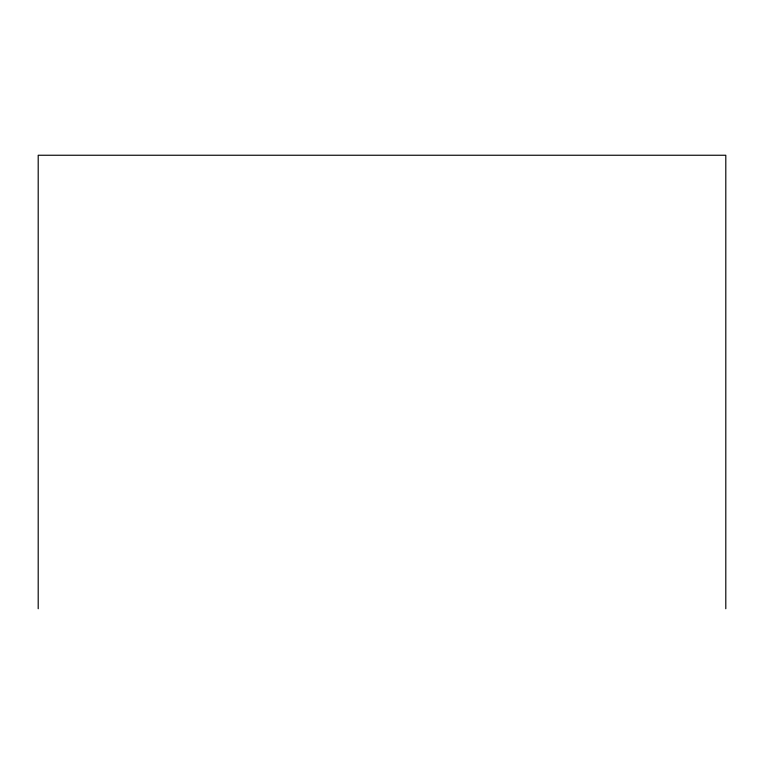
<?xml version="1.0" encoding="UTF-8"?>
<svg xmlns="http://www.w3.org/2000/svg" width="764" height="764" viewBox="0 0 764 764"><rect width="100%" height="100%" fill="white"/><g stroke="black" fill="none" stroke-linecap="round" stroke-linejoin="round"><path stroke-width="1.15" d="M725.8 608.755L725.8 155.245L38.2 155.245L38.2 608.755"/></g></svg>
